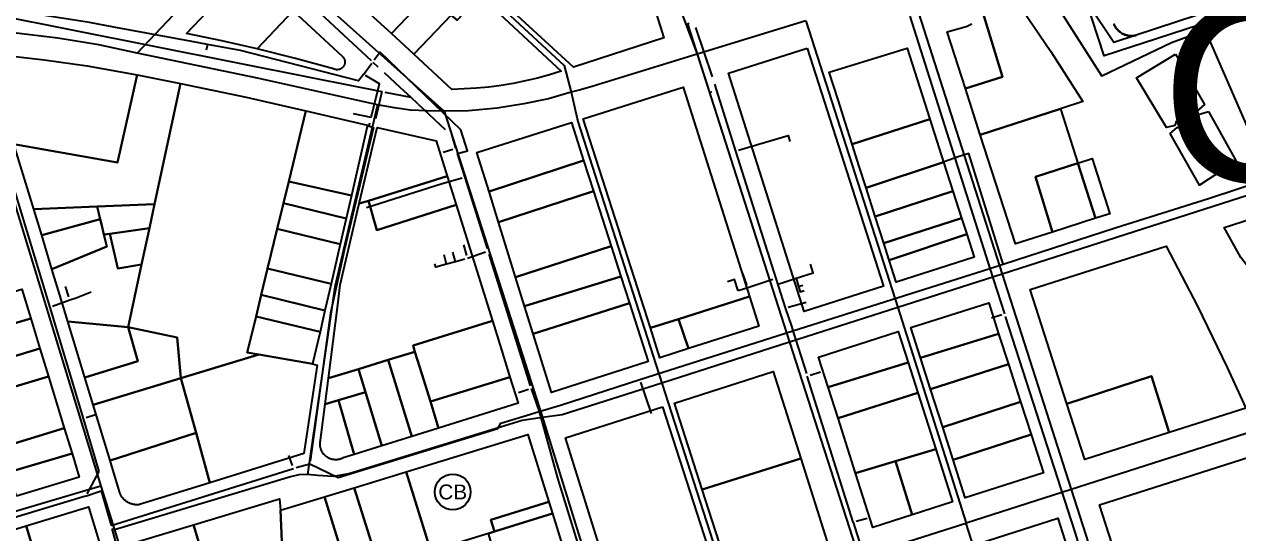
# Model space of a CAD drawing. Extents: x 1876309 to 1899261, y 443723 to 466661.
# Drawn here: x 1888893 to 1890932, y 455992 to 456847 of the extents above; entities that cross this region are included whole.
import ezdxf
from ezdxf.enums import TextEntityAlignment as Align

# ---------------------------------------------------------------- set-up
doc = ezdxf.new("R2010")
doc.units = 0
doc.header["$MEASUREMENT"] = 0
for name, color, linetype in [('Parcels', 31, 'Continuous'), ('Roads', 7, 'Continuous'), ('TEXT', 2, 'Continuous'), ('Waterlines', 5, 'Continuous')]:
    doc.layers.add(name, color=color, linetype=linetype)
doc.styles.get("Standard").update_dxf_attribs({"font": 'arial.ttf', "height": 300})

# ---------------------------------------------------------------- blocks, each defined once
blk = doc.blocks.new('Catch Basin')
blk.add_circle((6.7, 31.9), 30)
blk.add_text('CB', height=25).set_placement((6.7, 31.9), align=Align.MIDDLE)

msp = doc.modelspace()

# ---------------------------------------------------------------- linework, layer by layer
at = {"layer": 'Parcels'}
for points in [[(1889612.2, 456938.1), (1889509.9, 456830.8), (1889474.8, 456863.2), (1889576.7, 456971.1), (1889612.2, 456938.1)], [(1889344.9, 456869.2), (1889284.3, 456805.3), (1889225.2, 456818.9), (1889165.8, 456831.2), (1889268.9, 456939.8), (1889344.9, 456869.2)], [(1889658.9, 456894.8), (1889620.2, 456853.4), (1889610.4, 456861.6), (1889547.5, 456796), (1889509.9, 456830.8), (1889612.2, 456938.1), (1889658.9, 456894.8)], [(1889896.3, 456953.7), (1889939.6, 456913.2), (1889967.6, 456823.8), (1889815.7, 456774.4), (1889687.4, 456893.4), (1889730.1, 456939.4), (1889743.5, 456953.8), (1889824.2, 456878.9), (1889896.3, 456953.7)], [(1889658.9, 456894.8), (1889795.4, 456767.9), (1889775.6, 456761.7), (1889755.5, 456756.1), (1889735.2, 456751.2), (1889714.8, 456747.1), (1889694.3, 456743.7), (1889673.6, 456740.9), (1889652.9, 456738.9), (1889632.1, 456737.7), (1889611.3, 456737.1), (1889547.5, 456796), (1889610.4, 456861.6), (1889620.2, 456853.4), (1889658.9, 456894.8)], [(1890503.8, 456866.4), (1890561.9, 456882.9), (1890618, 456800.5), (1890672, 456716.6), (1890634.3, 456704.4), (1890499.5, 456660.8), (1890474.5, 456738.4), (1890536.7, 456757.9), (1890503.8, 456866.4)], [(1890208.8, 456806.3), (1890337.2, 456406.3), (1890203.6, 456363.5), (1890076.3, 456764.5), (1890208.8, 456806.3)], [(1890414.9, 456686.8), (1890284.3, 456644.8), (1890272.5, 456682), (1890260.6, 456719.2), (1890245.7, 456765.8), (1890376.6, 456806.5), (1890414.9, 456686.8)], [(1890827.9, 456796.2), (1890876.2, 456711.7), (1890862.8, 456699.9), (1890860.7, 456701.6), (1890828.6, 456682.8), (1890826.8, 456676.1), (1890812.8, 456673), (1890762.2, 456756.3), (1890827.9, 456796.2)], [(1889082.8, 456761.5), (1889155.6, 456747.2), (1889111.9, 456544.3), (1889015.4, 456540.2), (1888908.8, 456535.8), (1888875.6, 456645.2), (1889049.5, 456614.2), (1889082.8, 456761.5)], [(1889366.1, 456700.9), (1889337.3, 456582.2), (1889328.5, 456545.5), (1889318.1, 456502.8), (1889301.9, 456436.2), (1889291.2, 456391.8), (1889282.4, 456355.5), (1889267.7, 456294.9), (1889287.1, 456291.5), (1889156.2, 456251.6), (1889149.7, 456319.8), (1889067.3, 456337.1), (1889090, 456442.6), (1889103.2, 456503.9), (1889111.9, 456544.3), (1889155.6, 456747.2), (1889265.8, 456724), (1889366.1, 456700.9)], [(1889945.2, 456336.1), (1889832.4, 456687.5), (1890000.2, 456740.5), (1890111.7, 456388.8), (1889992.2, 456351), (1889945.2, 456336.1)], [(1889366.1, 456700.9), (1889470, 456677), (1889442.8, 456558.7), (1889337.3, 456582.2), (1889366.1, 456700.9)], [(1890621.1, 456497.2), (1890558.7, 456477.2), (1890499.5, 456660.8), (1890634.3, 456704.4), (1890663.6, 456613.2), (1890592.2, 456590.1), (1890621.1, 456497.2)], [(1890882.9, 456700.1), (1890929.9, 456616.2), (1890868, 456576.2), (1890818.7, 456663), (1890830.4, 456672.8), (1890836.6, 456672.9), (1890867.3, 456690.9), (1890866.2, 456694.8), (1890882.9, 456700.1)], [(1889603.7, 456591.3), (1889471.3, 456549.8), (1889456, 456545), (1889486.1, 456673.2), (1889585.3, 456650.4), (1889603.7, 456591.3)], [(1889832.9, 456617.5), (1889674, 456565.1), (1889653.5, 456631.1), (1889812.4, 456681.2), (1889832.9, 456617.5)], [(1890438, 456614.8), (1890307.8, 456571.5), (1890296.2, 456607.6), (1890284.3, 456644.8), (1890414.9, 456686.8), (1890438, 456614.8)], [(1889689.9, 456514), (1889674, 456565.1), (1889832.9, 456617.5), (1889849.4, 456565.9), (1889689.9, 456514)], [(1890323.2, 456523.2), (1890307.8, 456571.5), (1890438, 456614.8), (1890453.6, 456566.2), (1890323.2, 456523.2)], [(1890663.6, 456613.2), (1890693.4, 456520.3), (1890621.1, 456497.2), (1890592.2, 456590.1), (1890663.6, 456613.2)], [(1890663.6, 456613.2), (1890687.5, 456620.9), (1890717.5, 456528), (1890693.4, 456520.3), (1890663.6, 456613.2)], [(1889603.7, 456591.3), (1889618.8, 456542.9), (1889485.4, 456500.6), (1889471.3, 456549.8), (1889603.7, 456591.3)], [(1889433.8, 456519.8), (1889328.5, 456545.5), (1889337.3, 456582.2), (1889442.8, 456558.7), (1889433.8, 456519.8)], [(1889504.4, 456282.2), (1889454.8, 456266.9), (1889404.2, 456251.3), (1889419.8, 456375.1), (1889424, 456408.3), (1889456, 456545), (1889471.3, 456549.8), (1889485.4, 456500.6), (1889618.8, 456542.9), (1889679.7, 456347.8), (1889546.3, 456306.3), (1889549.5, 456296.1), (1889504.4, 456282.2)], [(1889849.4, 456565.9), (1889879.2, 456473.4), (1889718.7, 456421.6), (1889689.9, 456514), (1889849.4, 456565.9)], [(1890453.6, 456566.2), (1890468.3, 456520.5), (1890337.5, 456478.4), (1890323.2, 456523.2), (1890453.6, 456566.2)], [(1891053.6, 456391.4), (1891007.8, 456376.9), (1891014.2, 456368.4), (1891005.7, 456365.7), (1890937.4, 456454.4), (1890909.6, 456504.8), (1891045.6, 456548.3), (1891088.1, 456415), (1891135.7, 456430.2), (1891139.3, 456418.8), (1891053.6, 456391.4)], [(1889015.4, 456540.2), (1889020.6, 456518.8), (1888922.2, 456491.8), (1888908.8, 456535.8), (1889015.4, 456540.2)], [(1889020.6, 456518.8), (1889015.4, 456540.2), (1889111.9, 456544.3), (1889103.2, 456503.9), (1889036.9, 456494.3), (1889026.9, 456492.9), (1889023.2, 456508.1), (1889020.6, 456518.8)], [(1889318.1, 456502.8), (1889328.5, 456545.5), (1889433.8, 456519.8), (1889424, 456477.1), (1889318.1, 456502.8)], [(1889026.9, 456492.9), (1889031.8, 456472.7), (1888939.5, 456434.9), (1888922.2, 456491.8), (1889020.6, 456518.8), (1889023.2, 456508.1), (1889026.9, 456492.9)], [(1890346.6, 456450), (1890337.5, 456478.4), (1890468.3, 456520.5), (1890476.9, 456493.5), (1890346.6, 456450)], [(1888939.5, 456434.9), (1889031.8, 456472.7), (1889026.9, 456492.9), (1889036.9, 456494.3), (1889050.3, 456435.9), (1889090, 456442.6), (1889067.3, 456337.1), (1888966.1, 456347), (1888952.8, 456391.1), (1888939.5, 456434.9)], [(1889090, 456442.6), (1889050.3, 456435.9), (1889036.9, 456494.3), (1889103.2, 456503.9), (1889090, 456442.6)], [(1889318.1, 456502.8), (1889424, 456477.1), (1889408.6, 456410.2), (1889301.9, 456436.2), (1889318.1, 456502.8)], [(1890346.6, 456450), (1890476.9, 456493.5), (1890489.3, 456455), (1890358.4, 456413.1), (1890346.6, 456450)], [(1889879.2, 456473.4), (1889895.5, 456422.5), (1889733.9, 456372.5), (1889718.7, 456421.6), (1889879.2, 456473.4)], [(1890645.1, 456208.7), (1890583.3, 456400.6), (1890811.8, 456473.6), (1890864.5, 456372.4), (1890914.4, 456269.7), (1890945.7, 456201.3), (1890817.3, 456160.2), (1890787.5, 456254.9), (1890645.1, 456208.7)], [(1889398.2, 456365.1), (1889291.2, 456391.8), (1889301.9, 456436.2), (1889408.6, 456410.2), (1889398.2, 456365.1)], [(1889748.3, 456326.2), (1889733.9, 456372.5), (1889895.5, 456422.5), (1889910, 456377.4), (1889748.3, 456326.2)], [(1888701.2, 456292.4), (1888686.9, 456340.2), (1888889, 456401), (1888903.9, 456352), (1888760, 456309.7), (1888701.2, 456292.4)], [(1889291.2, 456391.8), (1889398.2, 456365.1), (1889390, 456329.6), (1889282.4, 456355.5), (1889291.2, 456391.8)], [(1890009.5, 456301.4), (1889992.2, 456351), (1890111.7, 456388.8), (1890127.4, 456339.1), (1890009.5, 456301.4)], [(1889748.3, 456326.2), (1889910, 456377.4), (1889941.4, 456279.6), (1889779, 456227.6), (1889748.3, 456326.2)], [(1890530.5, 456326.3), (1890399.2, 456285.5), (1890382.8, 456336.6), (1890513.8, 456378.4), (1890530.5, 456326.3)], [(1888760, 456309.7), (1888903.9, 456352), (1888919.3, 456301.4), (1888776.1, 456258.3), (1888760, 456309.7)], [(1888994.8, 456252.5), (1888966.1, 456347), (1889067.3, 456337.1), (1889083.9, 456280.2), (1888994.8, 456252.5)], [(1889287.1, 456291.5), (1889267.7, 456294.9), (1889282.4, 456355.5), (1889390, 456329.6), (1889377.6, 456275.5), (1889287.1, 456291.5)], [(1889709.2, 456253.1), (1889575.4, 456212.5), (1889560.9, 456259.1), (1889549.5, 456296.1), (1889546.3, 456306.3), (1889679.7, 456347.8), (1889694.8, 456299.3), (1889709.2, 456253.1)], [(1890009.5, 456301.4), (1889961.2, 456286), (1889945.2, 456336.1), (1889992.2, 456351), (1890009.5, 456301.4)], [(1889067.3, 456337.1), (1889149.7, 456319.8), (1889156.2, 456251.6), (1889008.7, 456206.8), (1888994.8, 456252.5), (1889083.9, 456280.2), (1889067.3, 456337.1)], [(1890378.2, 456278), (1890244, 456236.3), (1890227.9, 456287.1), (1890361.6, 456329.8), (1890378.2, 456278)], [(1890546.9, 456275.3), (1890415.9, 456233.1), (1890399.2, 456285.5), (1890530.5, 456326.3), (1890546.9, 456275.3)], [(1888933.6, 456254.6), (1888826.9, 456222.2), (1888790.9, 456211.3), (1888776.1, 456258.3), (1888919.3, 456301.4), (1888933.6, 456254.6)], [(1889377.6, 456275.5), (1889385.2, 456273.2), (1889362.8, 456125.2), (1889205, 456075.9), (1889181.8, 456159.5), (1889156.2, 456251.6), (1889287.1, 456291.5), (1889377.6, 456275.5)], [(1889504.4, 456282.2), (1889544.2, 456153.5), (1889493.8, 456137.8), (1889466.4, 456228.3), (1889454.8, 456266.9), (1889504.4, 456282.2)], [(1889575.4, 456212.5), (1889589.3, 456167.6), (1889544.2, 456153.5), (1889504.4, 456282.2), (1889549.5, 456296.1), (1889560.9, 456259.1), (1889575.4, 456212.5)], [(1889398.7, 456207.8), (1889404.2, 456251.3), (1889454.8, 456266.9), (1889466.4, 456228.3), (1889420.9, 456214.6), (1889398.7, 456207.8)], [(1890032.3, 456064.5), (1889985.7, 456209.8), (1890151.6, 456262.7), (1890197.8, 456116.5), (1890032.3, 456064.5)], [(1890394.5, 456226.7), (1890260.6, 456184.1), (1890244, 456236.3), (1890378.2, 456278), (1890394.5, 456226.7)], [(1890567.2, 456211.9), (1890436.4, 456169), (1890415.9, 456233.1), (1890546.9, 456275.3), (1890567.2, 456211.9)], [(1888826.9, 456222.2), (1888933.6, 456254.6), (1888960, 456167.8), (1888854.2, 456134.9), (1888826.9, 456222.2)], [(1889008.7, 456206.8), (1889156.2, 456251.6), (1889181.8, 456159.5), (1889037.2, 456113), (1889008.7, 456206.8)], [(1889709.2, 456253.1), (1889722.9, 456209.3), (1889589.3, 456167.6), (1889575.4, 456212.5), (1889709.2, 456253.1)], [(1890645.1, 456208.7), (1890787.5, 456254.9), (1890817.3, 456160.2), (1890675.4, 456114.9), (1890645.1, 456208.7)], [(1889420.9, 456214.6), (1889466.4, 456228.3), (1889493.8, 456137.8), (1889447.3, 456123.2), (1889420.9, 456214.6)], [(1890356.9, 456111.9), (1890289.9, 456091.6), (1890260.6, 456184.1), (1890394.5, 456226.7), (1890424.7, 456132.4), (1890356.9, 456111.9)], [(1889398.7, 456207.8), (1889420.9, 456214.6), (1889447.3, 456123.2), (1889429, 456117.5), (1889428.2, 456117.1), (1889427.4, 456116.7), (1889426.5, 456116.4), (1889425.7, 456116), (1889424.8, 456115.7), (1889424, 456115.4), (1889423.1, 456115.2), (1889422.2, 456115), (1889421.3, 456114.8), (1889420.4, 456114.7), (1889419.5, 456114.5), (1889418.6, 456114.4), (1889417.7, 456114.4), (1889416.8, 456114.4), (1889415.9, 456114.4), (1889415, 456114.4), (1889414.1, 456114.5), (1889413.2, 456114.6), (1889412.3, 456114.7), (1889411.4, 456114.9), (1889410.5, 456115), (1889409.6, 456115.3), (1889408.7, 456115.5), (1889407.9, 456115.8), (1889407, 456116.1), (1889406.2, 456116.5), (1889405.3, 456116.8), (1889404.5, 456117.2), (1889403.7, 456117.7), (1889402.9, 456118.1), (1889402.2, 456118.6), (1889401.4, 456119.1), (1889400.7, 456119.6), (1889400, 456120.2), (1889399.3, 456120.8), (1889398.6, 456121.4), (1889397.9, 456122), (1889397.3, 456122.7), (1889396.7, 456123.3), (1889396.1, 456124), (1889395.5, 456124.8), (1889395, 456125.5), (1889394.5, 456126.2), (1889394, 456127), (1889393.5, 456127.8), (1889393.1, 456128.6), (1889392.7, 456129.4), (1889392.3, 456130.2), (1889392, 456131.1), (1889391.7, 456131.9), (1889391.4, 456132.8), (1889391.1, 456133.7), (1889390.9, 456134.5), (1889390.7, 456135.4), (1889390.5, 456136.3), (1889390.4, 456137.2), (1889390.3, 456138.1), (1889390.2, 456139), (1889390.2, 456139.9), (1889390.2, 456140.9), (1889390.2, 456141.8), (1889390.3, 456142.7), (1889390.3, 456143.6), (1889390.5, 456144.5), (1889390.6, 456145.4), (1889390.8, 456146.3), (1889391, 456147.2), (1889398.7, 456207.8)], [(1889965.8, 456203.4), (1890057.7, 455917.2), (1889892, 455864.2), (1889802.7, 456151.3), (1889965.8, 456203.4)], [(1890584.9, 456156.9), (1890453.8, 456114.3), (1890436.4, 456169), (1890567.2, 456211.9), (1890584.9, 456156.9)], [(1888867.1, 456093.5), (1888854.2, 456134.9), (1888960, 456167.8), (1888973.2, 456124.8), (1888867.1, 456093.5)], [(1889205, 456075.9), (1889086.7, 456039), (1889085.6, 456038.8), (1889084.6, 456038.7), (1889083.5, 456038.7), (1889082.4, 456038.7), (1889081.4, 456038.7), (1889080.3, 456038.7), (1889079.2, 456038.8), (1889078.2, 456039), (1889077.1, 456039.1), (1889076, 456039.3), (1889075, 456039.6), (1889074, 456039.8), (1889072.9, 456040.2), (1889071.9, 456040.5), (1889070.9, 456040.9), (1889070, 456041.3), (1889069, 456041.8), (1889068, 456042.2), (1889067.1, 456042.8), (1889066.2, 456043.3), (1889065.3, 456043.9), (1889064.4, 456044.5), (1889063.5, 456045.2), (1889062.7, 456045.8), (1889061.9, 456046.5), (1889061.1, 456047.3), (1889060.4, 456048), (1889059.6, 456048.8), (1889058.9, 456049.6), (1889058.3, 456050.4), (1889057.6, 456051.3), (1889057, 456052.2), (1889056.4, 456053.1), (1889055.9, 456054), (1889055.4, 456054.9), (1889054.9, 456055.9), (1889054.4, 456056.9), (1889054, 456057.8), (1889053.6, 456058.8), (1889037.2, 456113), (1889181.8, 456159.5), (1889205, 456075.9)], [(1889774.5, 456043.8), (1889677.1, 456013.4), (1889683.2, 455993.7), (1889672.9, 455990.5), (1889580, 455961.9), (1889576.1, 455960.6), (1889534.8, 456094.1), (1889592.8, 456111.8), (1889739.3, 456156.7), (1889774.5, 456043.8)], [(1890584.9, 456156.9), (1890605.6, 456092.5), (1890474.2, 456050.5), (1890453.8, 456114.3), (1890584.9, 456156.9)], [(1888879.7, 456053.3), (1888867.1, 456093.5), (1888973.2, 456124.8), (1888985.2, 456085.1), (1888879.7, 456053.3)], [(1890424.7, 456132.4), (1890453, 456043.7), (1890385.1, 456022), (1890356.9, 456111.9), (1890424.7, 456132.4)], [(1890977.2, 456127), (1891027.6, 456000.1), (1891074.2, 455871.9), (1891116.9, 455742.2), (1891155.8, 455611.4), (1891190.8, 455479.5), (1890909.1, 455389.6), (1890700, 456038.5), (1890977.2, 456127)], [(1890032.3, 456064.5), (1890197.8, 456116.5), (1890242.3, 455976.3), (1890077.6, 455923.6), (1890032.3, 456064.5)], [(1890385.1, 456022), (1890318.8, 456000.8), (1890289.9, 456091.6), (1890356.9, 456111.9), (1890385.1, 456022)], [(1889576.1, 455960.6), (1889524.2, 455944.7), (1889489.4, 455933.9), (1889447.2, 456067.3), (1889534.8, 456094.1), (1889576.1, 455960.6)], [(1889397.3, 456052), (1889447.2, 456067.3), (1889489.4, 455933.9), (1889438.8, 455918.2), (1889397.3, 456052)], [(1889177.6, 456005.2), (1889321.8, 456048.8), (1889323.8, 456029.5), (1889329.9, 455884.6), (1889270.1, 455866.2), (1889223.9, 455851.9), (1889205.8, 455912.1), (1889197.2, 455940.2), (1889177.6, 456005.2)], [(1889323.8, 456029.5), (1889397.3, 456052), (1889438.8, 455918.2), (1889385.4, 455901.8), (1889329.9, 455884.6), (1889323.8, 456029.5)], [(1889683.2, 455993.7), (1889677.1, 456013.4), (1889774.5, 456043.8), (1889780.7, 456023.8), (1889683.2, 455993.7)], [(1888896, 456003.4), (1889000.7, 456035), (1889038.8, 455909.8), (1888933.4, 455878.2), (1888896, 456003.4)], [(1889683.2, 455993.7), (1889780.7, 456023.8), (1889811.7, 455924.3), (1889704, 455889.8), (1889689.5, 455936.6), (1889672.9, 455990.5), (1889683.2, 455993.7)], [(1890522.1, 455900.8), (1890498.6, 455974.2), (1890630, 456016.2), (1890653.7, 455942.4), (1890522.1, 455900.8)], [(1888896, 456003.4), (1888933.4, 455878.2), (1888950.2, 455822.2), (1888903.6, 455808.4), (1888848.4, 455989), (1888896, 456003.4)], [(1889177.6, 456005.2), (1889197.2, 455940.2), (1889098.7, 455910.2), (1889078.9, 455975.5), (1889177.6, 456005.2)]]:
    msp.add_lwpolyline(points, close=True, dxfattribs=at)
for points in [[(1890724, 456847.4), (1890724.4, 456846.4), (1890724.8, 456845.4), (1890725.3, 456844.4), (1890725.8, 456843.5), (1890726.3, 456842.5), (1890726.9, 456841.6), (1890727.5, 456840.7), (1890728.1, 456839.8), (1890728.8, 456839), (1890729.5, 456838.1), (1890730.2, 456837.3), (1890730.9, 456836.5), (1890731.7, 456835.8), (1890732.5, 456835), (1890733.3, 456834.3), (1890734.1, 456833.6), (1890735, 456833), (1890735.9, 456832.4), (1890736.8, 456831.8), (1890737.7, 456831.2), (1890738.7, 456830.7), (1890739.6, 456830.2), (1890740.6, 456829.8), (1890741.6, 456829.3), (1890742.6, 456828.9), (1890743.6, 456828.6), (1890744.7, 456828.3), (1890745.7, 456828), (1890746.8, 456827.7), (1890747.8, 456827.5), (1890748.9, 456827.3), (1890750, 456827.2), (1890751, 456827.1), (1890752.1, 456827), (1890753.2, 456827), (1890754.3, 456827), (1890755.4, 456827.1), (1890756.4, 456827.1), (1890757.5, 456827.3), (1890758.6, 456827.4), (1890759.6, 456827.6), (1890760.7, 456827.8), (1890761.7, 456828.1), (1890761.7, 456828.1), (1890724, 456815.7), (1890679.7, 456881.7)], [(1890930.7, 456883.5), (1890761.7, 456828.1), (1890761.7, 456828.1), (1890760.7, 456827.8), (1890759.6, 456827.6), (1890758.6, 456827.4), (1890757.5, 456827.3), (1890756.4, 456827.1), (1890755.4, 456827.1), (1890754.3, 456827), (1890753.2, 456827), (1890752.1, 456827), (1890751, 456827.1), (1890750, 456827.2), (1890748.9, 456827.3), (1890747.8, 456827.5), (1890746.8, 456827.7), (1890745.7, 456828), (1890744.7, 456828.3), (1890743.6, 456828.6), (1890742.6, 456828.9), (1890741.6, 456829.3), (1890740.6, 456829.8), (1890739.6, 456830.2), (1890738.7, 456830.7), (1890737.7, 456831.2), (1890736.8, 456831.8), (1890735.9, 456832.4), (1890735, 456833), (1890734.1, 456833.6), (1890733.3, 456834.3), (1890732.5, 456835), (1890731.7, 456835.8), (1890730.9, 456836.5), (1890730.2, 456837.3), (1890729.5, 456838.1), (1890728.8, 456839), (1890728.1, 456839.8), (1890727.5, 456840.7), (1890726.9, 456841.6), (1890726.3, 456842.5), (1890725.8, 456843.5), (1890725.3, 456844.4), (1890724.8, 456845.4), (1890724.4, 456846.4), (1890724, 456847.4)], [(1889344.9, 456869.2), (1889427.3, 456792.8), (1889427.6, 456792.5), (1889428, 456792.2), (1889428.3, 456791.8), (1889428.6, 456791.5), (1889428.9, 456791.1), (1889429.1, 456790.8), (1889429.4, 456790.4), (1889429.6, 456790.1), (1889429.9, 456789.7), (1889430.1, 456789.3), (1889430.3, 456788.9), (1889430.5, 456788.5), (1889430.7, 456788.1), (1889430.9, 456787.7), (1889431, 456787.2), (1889431.2, 456786.8), (1889431.3, 456786.4), (1889431.4, 456785.9), (1889431.5, 456785.5), (1889431.6, 456785.1), (1889431.6, 456784.6), (1889431.7, 456784.2), (1889431.7, 456783.7), (1889431.7, 456783.3), (1889431.7, 456782.8), (1889431.7, 456782.4), (1889431.7, 456781.9), (1889431.6, 456781.5), (1889431.6, 456781), (1889431.5, 456780.6), (1889431.4, 456780.1), (1889431.3, 456779.7), (1889431.2, 456779.3), (1889431, 456778.8), (1889430.9, 456778.4), (1889430.7, 456778), (1889430.5, 456777.6), (1889430.3, 456777.2), (1889430.1, 456776.8), (1889429.9, 456776.4), (1889429.7, 456776), (1889429.4, 456775.6), (1889429.2, 456775.3), (1889428.9, 456774.9), (1889428.6, 456774.6), (1889428.3, 456774.2), (1889428, 456773.9), (1889427.7, 456773.6), (1889427.3, 456773.3), (1889427, 456773), (1889426.6, 456772.7), (1889426.3, 456772.5), (1889425.9, 456772.2), (1889425.5, 456772), (1889425.2, 456771.7), (1889424.8, 456771.5), (1889424.4, 456771.3), (1889423.9, 456771.1), (1889423.5, 456770.9), (1889423.1, 456770.8), (1889422.7, 456770.6), (1889422.3, 456770.5), (1889421.8, 456770.4), (1889421.4, 456770.3), (1889420.9, 456770.2), (1889420.5, 456770.2), (1889420, 456770.1), (1889419.6, 456770.1), (1889419.2, 456770), (1889418.7, 456770), (1889418.3, 456770), (1889417.8, 456770.1), (1889417.4, 456770.1), (1889416.9, 456770.2), (1889416.5, 456770.2), (1889416, 456770.3), (1889415.6, 456770.4), (1889415.2, 456770.5), (1889414.7, 456770.7), (1889414.3, 456770.8), (1889413.9, 456771), (1889413.5, 456771.2), (1889413.1, 456771.3), (1889412.7, 456771.6), (1889348.7, 456789.1), (1889284.3, 456805.3), (1889344.9, 456869.2)], [(1890503.8, 456866.4), (1890536.7, 456757.9), (1890474.5, 456738.4), (1890474.5, 456738.4), (1890443.7, 456834), (1890475.8, 456842.8), (1890477.5, 456843.4), (1890479.2, 456844.1), (1890480.8, 456844.8), (1890482.4, 456845.6), (1890484, 456846.5), (1890485.5, 456847.4)], [(1888853.3, 456795.1), (1888926.2, 456786.8), (1888998.9, 456776.9), (1889082.8, 456761.5), (1889082.8, 456761.5), (1889049.5, 456614.2), (1888875.6, 456645.2)]]:
    msp.add_lwpolyline(points, dxfattribs=at)
at = {"layer": 'Roads'}
for p, q in [((1889269.6, 456995.4), (1889082.4, 456798.2)), ((1889269.6, 456995.4), (1889598.5, 456700.4)), ((1890382.1, 456909.1), (1890536.6, 456426.5)), ((1891080.3, 456891.4), (1890877.5, 456836.2)), ((1890206.3, 456852.4), (1890023.6, 456796)), ((1890206.3, 456852.4), (1890361.1, 456370.5)), ((1890877.5, 456836.2), (1890991.9, 456572.7)), ((1890023.6, 456796), (1890179.2, 456312.3)), ((1889598.5, 456700.4), (1889763.7, 456185.2)), ((1890991.9, 456572.7), (1890536.6, 456426.5)), ((1890536.6, 456426.5), (1890361.1, 456370.5)), ((1890536.6, 456426.5), (1890652.4, 456064.2)), ((1890361.1, 456370.5), (1890179.2, 456312.3)), ((1890361.1, 456370.5), (1890475.9, 456007.7)), ((1890179.2, 456312.3), (1889964.5, 456243.3)), ((1890179.2, 456312.3), (1890295.3, 455950)), ((1889964.5, 456243.3), (1890080.9, 455881.4)), ((1889021.8, 456069.8), (1888564.3, 455934.9)), ((1889021.8, 456069.8), (1889044.6, 455996.5)), ((1890652.4, 456064.2), (1890475.9, 456007.7)), ((1890652.4, 456064.2), (1890767.8, 455703.1)), ((1889044.6, 455996.5), (1889276.4, 455239.2)), ((1890475.2, 456007.5), (1890295.3, 455950)), ((1890475.2, 456007.5), (1890590.6, 455645.7))]:
    msp.add_line(p, q, dxfattribs=at)
for points in [[(1889573.9, 457313.5), (1889970.9, 456936.5), (1890023.6, 456796)], [(1889408.3, 457140.9), (1889800.4, 456777.3), (1889812.2, 456732.1)], [(1890629.9, 456988.5), (1890602, 456919.8), (1890704.1, 456759.4)], [(1888790.3, 456840.4), (1888813.9, 456749.8), (1889021.8, 456069.8)], [(1889082.4, 456798.2), (1889018.3, 456811.9), (1888949.2, 456822.9), (1888875, 456832), (1888790.3, 456840.4)], [(1890877.5, 456836.2), (1890820.8, 456815.3), (1890704.1, 456759.4)], [(1889486.5, 456711.3), (1889284.8, 456756.1), (1889082.4, 456798.2)], [(1890023.6, 456796), (1889849, 456742.5), (1889827.5, 456736.4), (1889812.2, 456732.1)], [(1889812.2, 456732.1), (1889774.1, 456721.4), (1889732.3, 456712.7), (1889687.7, 456705.2), (1889639.5, 456701), (1889598.5, 456700.4)], [(1889812.2, 456732.1), (1889823.3, 456683.2), (1889964.5, 456243.3)], [(1889486.5, 456711.3), (1889414.7, 456405.3), (1889369.2, 456089.7)], [(1889598.5, 456700.4), (1889569.5, 456701), (1889542.3, 456702.3), (1889514.9, 456705.9), (1889486.5, 456711.3)], [(1891282.4, 456265.8), (1891014.9, 456180.3), (1890652.4, 456064.2)], [(1889964.5, 456243.3), (1889797, 456189.7), (1889763.7, 456185.2)], [(1889763.7, 456185.2), (1889729.9, 456180.2), (1889438.6, 456090.5), (1889412.2, 456086), (1889385.5, 456088.1), (1889369.2, 456089.7)], [(1889763.7, 456185.2), (1889765.3, 456179.7), (1889878.4, 455816.4)], [(1889369.2, 456089.7), (1889354.2, 456088.8), (1889340.4, 456085.6), (1889044.6, 455996.5)]]:
    msp.add_lwpolyline(points, dxfattribs=at)
at = {"layer": 'Waterlines', "color": 5}
for p, q in [((1889311.1, 456938.9), (1889475.8, 456785.7)), ((1890381.3, 456859.9), (1890509.1, 456457.5)), ((1889174.6, 456817.5), (1889043.7, 456841.7)), ((1890021.1, 456841.3), (1890048.8, 456758.3)), ((1889201, 456812.6), (1889174.6, 456817.5)), ((1889201, 456812.6), (1889198.5, 456802.9)), ((1889463.3, 456762.1), (1889477.2, 456781.1)), ((1889478.6, 456783), (1889487.1, 456775.2)), ((1888820.4, 456750.8), (1888935.7, 456370.6)), ((1889497.8, 456765.2), (1889524.8, 456740.1)), ((1889498.9, 456732.4), (1889542.4, 456723.7)), ((1889542.4, 456723.7), (1889524.8, 456740.1)), ((1890053, 456745.8), (1890088.5, 456633.3)), ((1889554.8, 456712.2), (1889542.4, 456723.7)), ((1889554.8, 456712.2), (1889600.5, 456669.7)), ((1889476, 456689.5), (1889446.5, 456695.9)), ((1889479.8, 456673.1), (1889430.4, 456466)), ((1889611.3, 456659.7), (1889617.8, 456638)), ((1889596.8, 456631.6), (1889613.2, 456636.6)), ((1889620.6, 456629.2), (1889633.3, 456588.9)), ((1890088.5, 456633.3), (1890155.8, 456419)), ((1890093.1, 456634.7), (1890129.2, 456645.4)), ((1890883, 456553.6), (1891113.9, 456629.2)), ((1890464.4, 456624), (1890438.9, 456615.5)), ((1889628.6, 456587.6), (1889595, 456578)), ((1889633.3, 456588.9), (1889670.8, 456469.4)), ((1889595, 456578), (1889468, 456538)), ((1890726.3, 456504.2), (1890883, 456553.6)), ((1890538.1, 456443.1), (1890726.3, 456504.2)), ((1889636.6, 456457.8), (1889631.5, 456475.8)), ((1890538.1, 456443.1), (1890530.9, 456466.5)), ((1889602.6, 456443.3), (1889598.6, 456458.9)), ((1889617.6, 456447.4), (1889602.6, 456443.3)), ((1889617.6, 456447.4), (1889613.3, 456463.6)), ((1889633.3, 456451.7), (1889617.6, 456447.4)), ((1889667.8, 456463.2), (1889638, 456453)), ((1889673.8, 456460), (1889743.3, 456238.8)), ((1890509.1, 456457.5), (1890515.9, 456435.9)), ((1890107.2, 456408.4), (1890100.6, 456427.4)), ((1890228.6, 456345.2), (1890515.9, 456435.9)), ((1890515.9, 456435.9), (1890538.1, 456443.1)), ((1890515.9, 456435.9), (1890540.3, 456359.8)), ((1888968.1, 456388.1), (1888962.5, 456405.6)), ((1890108.9, 456403.7), (1890092.6, 456398.4)), ((1890151.2, 456417.5), (1890108.9, 456403.7)), ((1890155.8, 456419), (1890171.8, 456369.9)), ((1890158.9, 456409.5), (1890166.5, 456411.9)), ((1890166.5, 456411.9), (1890190, 456419.6)), ((1890190, 456419.6), (1890194.1, 456405.8)), ((1890194.1, 456405.8), (1890201.3, 456408)), ((1888940.3, 456372.4), (1888969.6, 456383.4)), ((1888969.6, 456383.4), (1888980.2, 456386.8)), ((1888980.2, 456386.8), (1889005.2, 456396.8)), ((1888935.7, 456370.6), (1888991.8, 456183.9)), ((1890171.8, 456369.9), (1890182.3, 456339)), ((1890176.5, 456371.1), (1890207.2, 456379.4)), ((1890184.8, 456331.4), (1890228.6, 456345.2)), ((1890535.6, 456358.3), (1890518.2, 456352.7)), ((1890541.7, 456355.3), (1890658.3, 455992.8)), ((1889927.3, 456249.5), (1890184.8, 456331.4)), ((1890182.3, 456339), (1890184.8, 456331.4)), ((1890184.8, 456331.4), (1890207.4, 456259.7)), ((1890213.5, 456256.7), (1890230.8, 456262.2)), ((1889794.2, 456206.3), (1889927.3, 456249.5)), ((1889928.8, 456244.9), (1889946.3, 456192.4)), ((1890286.1, 456009.6), (1890208.8, 456255.2)), ((1889740.3, 456232.6), (1889723.8, 456226.8)), ((1889744.8, 456234.2), (1889758.2, 456195.4)), ((1889758.2, 456195.4), (1889794.2, 456206.3)), ((1888991.8, 456183.9), (1889018.5, 456094.9)), ((1888996.9, 456185.5), (1889012.8, 456190.4)), ((1889758.2, 456195.4), (1889789.2, 456083.5)), ((1889343.8, 456104.6), (1889337.6, 456121.3)), ((1889018.5, 456094.9), (1888998, 456057.3)), ((1889789.2, 456083.5), (1889856.3, 455865.6)), ((1890290.8, 456011), (1890309.3, 456016.3)), ((1890286.1, 456009.6), (1890397.8, 455652.1)), ((1890658.3, 455992.8), (1890735.9, 455751.2))]:
    msp.add_line(p, q, dxfattribs=at)
at = {"layer": 'Waterlines', "color": 3}
for p, q in [((1889730.9, 456187.1), (1889758.2, 456195.4)), ((1889038.8, 456003.7), (1889345.5, 456099.9)), ((1889350.1, 456101.2), (1889372.6, 456107.6)), ((1888995.7, 456053.1), (1888792.9, 455992.3))]:
    msp.add_line(p, q, dxfattribs=at)
at = {"layer": 'Waterlines', "color": 5}
for points in [[(1890933.8, 456866.8), (1890708, 456793.7), (1890582, 457179)], [(1889043.7, 456841.7), (1889002.3, 456849.4), (1888877.3, 456869.1), (1888813.6, 456880.1)], [(1888840.3, 456863.3), (1889380.7, 456755.9), (1889494.1, 456733.3)], [(1890048.3, 456732.5), (1890045.3, 456731.7), (1890007.9, 456847.4), (1890010.6, 456848.3)], [(1889463.3, 456762.1), (1889454.8, 456751.5), (1889256.1, 456802.5), (1889201, 456812.6)], [(1889623.2, 456629.9), (1889638, 456634), (1889626.7, 456668.8), (1889490.9, 456799.8), (1889480.9, 456786.2)], [(1889476, 456689.5), (1889489.8, 456746.2), (1889466.4, 456760.2)], [(1889494.1, 456733.3), (1889488.3, 456709), (1889483.4, 456687.8)], [(1889479.8, 456673.1), (1889472.4, 456674.8), (1889473.8, 456680.7)], [(1890129.2, 456645.4), (1890176.5, 456659.5), (1890179.5, 456649.7)], [(1890530.9, 456466.5), (1890480.2, 456629.3), (1890464.4, 456624)], [(1889430.4, 456466), (1889407.6, 456360.8), (1889373.2, 456112.1)], [(1889602.6, 456443.3), (1889584.5, 456438.3), (1889583.1, 456444)], [(1890190, 456419.6), (1890218.6, 456428.9), (1890214.2, 456443.1)], [(1890092.6, 456398.4), (1890086.6, 456417.3), (1890074.9, 456413.4)], [(1890194.1, 456405.8), (1890196.8, 456396.9), (1890203.5, 456399.1)], [(1889040.1, 455998.8), (1889046.4, 455975.8), (1889056.5, 455970.7)]]:
    msp.add_lwpolyline(points, dxfattribs=at)
at = {"layer": 'Waterlines', "color": 3}
for points in [[(1889372.6, 456107.6), (1889420.3, 456084.7), (1889689, 456167.1), (1889694.1, 456175.9), (1889730.9, 456187.1)], [(1888995.7, 456053.1), (1889022.3, 456061.9), (1889038.8, 456003.7)]]:
    msp.add_lwpolyline(points, dxfattribs=at)

# ---------------------------------------------------------------- block references
at = {"layer": 'TEXT'}
msp.add_blockref('Catch Basin', (1889606.3, 456028.4), dxfattribs=at)

# ---------------------------------------------------------------- texts
msp.add_text('C21', height=300, dxfattribs=at).set_placement((1890802.7, 456582))

doc.saveas('drawing.dxf')
